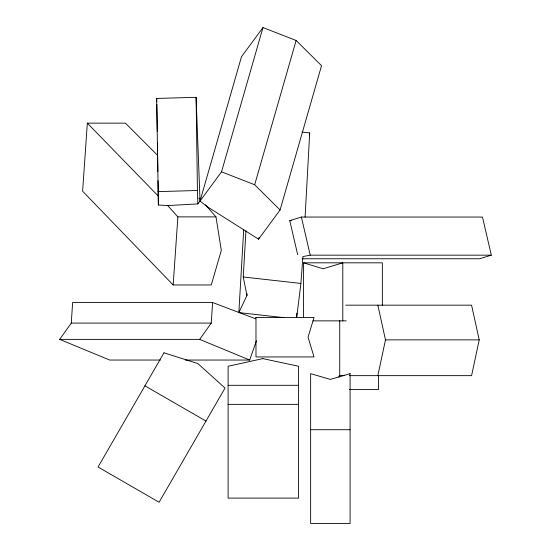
<?xml version="1.0" encoding="UTF-8"?>
<svg xmlns="http://www.w3.org/2000/svg" width="551" height="551" viewBox="0 0 551 551"><rect width="100%" height="100%" fill="white"/><g stroke="black" fill="none" stroke-linecap="round" stroke-linejoin="round"><path stroke-width="0.83" d="M305.089 217.073L309.703 132.936L302.079 132.082M283.786 317.631L238.852 312.596L243.707 229.643M238.852 312.596L246.951 295.467L243.246 276.981L245.946 230.8M246.951 295.467L247.055 293.759M296.603 317.348L296.858 313.071M160.369 360.044L109.697 360.044L59.68 339.388L71.279 323.086L72.636 302.52L212.617 302.52L255.464 318.74L255.981 317.486L314.015 317.486L308.071 337.191L314.015 356.938L255.981 356.938L255.981 317.486M59.68 339.388L199.669 339.388L211.26 323.086L212.617 302.52M157.861 171.478L157.62 155.396L125.442 123.142L87.334 123.142L82.616 191.225L173.159 284.963L211.267 284.963L221.309 250.409L215.992 216.88L205.399 204.814M173.159 284.963L177.883 216.88L167.704 205.564L158.392 205.02L156.656 98.436L196.094 97.32L200.034 201.06L197.823 203.911L167.704 205.564M296.714 317.362L300.901 283.441L302.919 256.573L310.227 255.161L491.32 255.161L482.476 217.053L301.383 217.053L289.771 220.648L297.657 254.61M309.393 135.477L309.703 132.936M377.841 375.651L385.486 339.877L377.841 305.164M345.663 305.164L471.58 305.164L479.225 339.877L471.58 375.651L349.355 375.651M200.034 201.06L241.476 56.774L262.979 27.55L296.128 40.471L321.529 65.686L280.08 209.972L258.577 239.196L207.19 206.666L200.034 201.06L221.536 171.836L262.979 27.55M280.08 209.972L254.679 184.757L296.128 40.471M258.577 239.196L259.053 237.543M185.274 360.044L249.686 360.044L256.442 340.807M491.32 255.161L479.707 258.756L302.051 258.756M157.999 191.617L197.437 190.501L196.094 97.32M177.883 216.88L215.992 216.88M289.771 220.648L291.486 220.648M303.587 317.445L303.587 262.827L382.346 262.827L382.346 305.502M312.968 320.861L346.248 320.861M71.279 323.086L211.26 323.086M385.486 339.877L479.225 339.877M344.21 375.651L339.065 375.651L339.065 377.283M228.107 385.307L298.594 385.307M349.355 389.536L378.516 389.536L378.516 375.651M228.107 404.365L298.594 404.365M310.64 429.711L350.092 429.711M243.246 276.981L300.901 283.441M303.587 262.827L323.182 268.778L342.805 262.827L342.805 320.861M221.536 171.836L254.679 184.757M199.669 339.388L249.686 360.044M144.927 385.824L205.971 421.067M87.334 123.142L158.233 196.018L158.392 205.02M198.828 198.016L200.619 199.868M301.383 217.053L310.227 255.161M197.437 190.501L197.823 203.911M156.656 98.436L156.753 101.79M156.828 104.304L157.304 131.482M157.999 180.783L158.233 196.018M157.448 142.585L157.62 155.396M339.733 320.634L339.733 375.651M163.978 352.819L98.057 467.007L159.101 502.25L225.028 388.069L197.864 363.564L163.978 352.819M350.092 373.654L330.345 379.398L310.64 373.654L310.64 523.45L350.092 523.45L350.092 373.654M262.82 358.611L228.107 366.257L228.107 498.104L298.594 498.104L298.594 366.257L262.82 358.611"/></g></svg>
